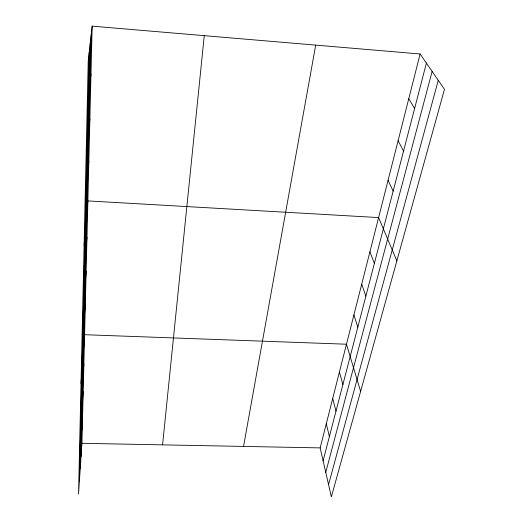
<?xml version="1.0" encoding="UTF-8"?>
<svg xmlns="http://www.w3.org/2000/svg" width="523" height="523" viewBox="0 0 523 523"><rect width="100%" height="100%" fill="white"/><g stroke="black" fill="none" stroke-linecap="round" stroke-linejoin="round"><path stroke-width="0.78" d="M79.385 481.278L89.23 52.15M80.241 468.569L90.224 43.337M81.039 456.599L91.152 35.139M92.172 26.15L88.217 61.08L78.535 493.993L81.934 443.308L92.172 26.15L420.119 53.98L444.465 89.341L331.353 496.85L320.168 447.897L420.119 53.98M81.647 431.312L82.549 418.119M82.288 404.75L83.203 391.688M82.954 376.822L83.883 363.923M81.006 383.405L84.602 334.707L346.474 344.219L360.622 391.42M84.406 316.408L85.354 303.935M85.19 283.669L86.151 271.47M86.02 249.046L86.995 237.181M84.098 245.13L87.884 200.904L378.606 217.575L396.852 260.885M87.864 172.244L88.858 161.254M88.89 129.508L89.891 119.081M89.982 83.909L90.995 74.142M162.568 444.864L204.264 35.662M243.541 446.42L315.696 45.122M323.103 460.756L426.402 63.113M325.751 472.321L432.129 71.422M328.555 484.592L438.261 80.333M81.934 443.308L320.168 447.897M408.77 98.71L414.615 108.503M398.108 140.726L403.547 151.095M388.073 180.278L393.146 191.13M369.924 251.798L374.37 263.396M361.694 284.218L365.878 296.11M353.888 314.983L357.817 327.123M339.414 372.03L342.905 384.542M332.693 398.519L335.982 411.17M326.287 423.78L329.392 436.548"/></g></svg>
